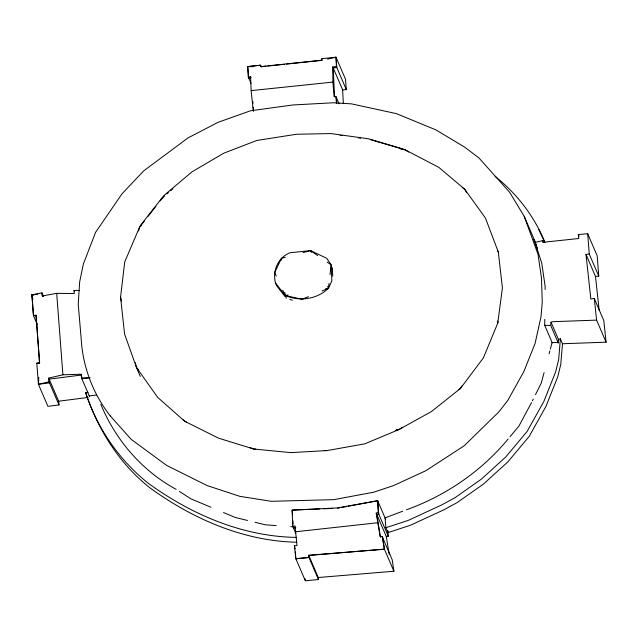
<?xml version="1.0" encoding="UTF-8"?>
<svg xmlns="http://www.w3.org/2000/svg" width="638" height="638" viewBox="0 0 638 638"><rect width="100%" height="100%" fill="white"/><g stroke="black" fill="none" stroke-linecap="round" stroke-linejoin="round"><path stroke-width="0.96" d="M321.815 58.68L321.879 60.363L321.815 58.68L336.011 57.205L345.509 79.264L346.322 89.615L342.662 89.918L332.757 66.918L336.409 66.615L346.322 89.615M497.776 321.161L497.76 323.131L483.381 357.886L460.389 388.518L431.479 411.526L399.117 429.47L364.816 443.833L327.079 450.58L290.864 452.621L253.701 449.024L218.579 438.178L184.677 421.263L157.666 397.362L136.46 367.472L124.593 334.073L120.566 297.196L124.729 261.891L139.602 227.144L144.435 220.971M552.301 342.965L544.7 325.316L544.772 319.335M545.123 289.453L545.155 286.462L541.734 262.976L534.979 242.4L542.38 240.709L543.161 242.288L578.762 238.508L578.323 234.545L587.694 233.739L597.192 255.798L598.763 276.134L595.493 276.437L585.995 254.371L589.265 254.068L598.763 276.134M89.456 396.405L81.52 377.975L81.185 374.227L62.899 374.801L48.719 378.095L58.672 401.206L59.007 404.947L47.914 406.334L38.408 384.275L38.798 377.481M560.379 338.842L558.681 359.369L555.674 371.81L543.871 401.43L527.148 431.4L505.735 456.999L481.267 479.226L454.862 497.807L441.496 505.033L408.272 520.377L385.886 527.706L388 532.61L410.378 525.281L443.609 509.937L456.967 502.704L483.381 484.13L507.848 461.904L529.261 436.304L545.984 406.334L557.779 376.715L560.794 364.266L562.493 343.746L560.379 338.842L558.425 339.368L558.114 342.622L552.093 342.47L550.339 349.066M558.322 343.108L550.722 325.46L551.041 322.214L552.986 321.68L596.602 320.116L606.1 342.183L562.493 343.746M329.001 283.455L328.434 288.336C316.998 299.326 299.549 301.798 285.162 295.482L275.457 282.905C272.314 270.727 278.024 257.561 289.923 252.76L310.554 250.614L326.752 258.302L331.154 264.89L331.848 280.935L328.434 288.336L322.086 290.976M330.021 274.659L331.154 264.89L327.19 262.146M544.07 372.624L541.311 382.991L535.521 394.579M549.079 353.779L549.836 350.956M138.566 230.98L139.602 227.144L141.66 225.007M285.226 257.297L281.47 258.286L274.707 272.546L276.31 276.079M531.518 402.602L518.893 426.144L510.025 436.735M532.403 400.816L533.296 399.037M461.864 385.934L460.389 388.518L458.73 389.627M140.583 225.31L163.822 195.595L191.918 171.901L223.858 153.16L256.763 140.472L296.479 134.251L330.955 133.565L368.373 138.781L403.025 149.013M148.056 216.346L155.895 206.313M160.122 200.914L164.636 195.794M508.127 439C481.586 471.227 445.699 495.646 406.494 509.786M166.877 193.896L168.376 192.636M170.625 190.746L172.866 188.848M395.321 430.586L399.117 429.47L402.426 427.261M295.266 527.187L293.464 528.001L295.793 527.738M308.481 296.638L302.133 299.278L285.162 295.482L282.746 290.194M402.761 511.197L385.065 517.896L385.886 527.706M303.05 252.592L310.554 250.614L317.684 255.559M36.805 363.181L39.628 362.934L36.805 363.181L38.408 384.275L49.054 381.827L59.007 404.947M327.533 59.095L336.011 57.205L336.816 67.556L333.164 67.859L333.188 68.346M43.528 296.558L41.949 292.89L31.9 294.732L33.455 315.611L36.007 315.108L39.516 362.663M337.542 508.231L339.504 507.864M341.458 507.497L346.354 506.588M348.308 506.221L377.672 500.734L385.767 519.531M79.622 290.481L74.056 290.394L74.239 293.536L56.694 293.344L42.188 295.984L41.949 292.89M380.479 537.005L376.787 514.443L378.781 514.18L377.672 500.734L337.406 507.92L292.156 510.105L292.69 526.198L295.745 533.288M284.867 292.547L285.162 295.482L288.105 294.995M325.484 288.823L328.434 288.336L327.581 286.542M606.1 342.183L603.795 320.547L594.289 298.48L590.844 298.999L585.995 254.371M396.166 429.868L399.117 429.47M388.279 536.247L378.198 512.824L376.197 513.08L386.285 536.502L388.279 536.247L387.888 531.438M58.672 401.206L88.084 397.45M38.408 384.275L49.509 382.88L49.174 379.139L81.52 375.016L81.855 378.757L90.07 377.728L81.52 377.975M296.455 537.395C242.671 536.622 191.384 514.531 148.327 483.317C119.107 460.078 97.112 428.098 85.636 392.585L88.092 392.274M89.248 395.919L96.545 395.002M393.909 571.233L384.411 549.174L308.68 555.259L318.266 577.518L393.909 571.233L392.195 559.789L382.194 536.566L380.144 536.829L376.197 513.08M339.057 103.803L335.859 96.386L334.089 96.593L332.916 82.095L332.757 66.918M292.69 526.198L295.019 525.943L297.005 545.578L294.453 545.833L295.841 558.721L305.347 580.795L318.482 579.527L318.266 577.518M377.497 522.761L295.33 531.797M251.005 83.339L248.262 76.983L247.719 66.583L260.479 65.228L261.237 66.99M248.477 75.244L247.727 66.607L260.471 65.212L261.046 66.743L260.471 65.212M260.974 66.591L321.807 60.211M262.027 66.639L265.95 66.232M267.912 66.025L284.596 64.278M286.558 64.071L320.898 60.466M253.278 111.012L251.141 90.62L332.916 82.095M295.33 551.902L295.841 558.736L308.983 557.468L318.482 579.527M33.814 294.612L31.916 294.764L33.471 315.643L36.127 315.387L36.725 318.282M295.841 558.721L308.983 557.468L308.768 555.459L384.411 549.174L382.696 537.73M248.262 76.983L250.59 76.783L251.053 77.844L248.724 78.043L248.645 77.166M35.569 294.469L37.626 294.301M41.964 293.943L42.387 293.911L42.571 296.231M305.969 509.531L292.156 510.105L292.515 515.073M307.939 509.451L319.782 508.965M323.729 508.797L332.613 508.43M247.727 66.607L253.43 66.663M255.686 449.064L253.701 449.024L250.024 447.541M324.104 450.516L327.079 450.58M544.7 325.316L550.722 325.46M296.646 542.22C243.517 541.072 193.003 519.013 150.44 488.222C119.394 464.025 98.005 429.605 85.636 392.585M276.166 525.592L265.448 524.819L255.064 522.299M290.776 526.637L293.695 526.844M340.118 135.336L342.064 135.607M358.58 137.912L360.518 138.183M33.862 295.171L31.916 294.764L32.873 299.453M400.457 148.853L405.321 149.898L438.713 167.284L464.727 189.239L485.462 218.092L498.31 252.042L502.417 287.89L497.76 323.131L497.281 321.209M247.52 520.464L235.247 517.474L223.507 512.545M370.231 139.539L405.321 149.898L408.623 152.083M289.78 299.381L292.34 300.195M186.511 422.005L184.677 421.263L183.353 419.796M210.867 507.226L191.001 498.876L179.43 491.459M176.12 489.338C142.059 470.868 115.43 439.901 100.804 404.245M462.255 187.596L464.727 189.239L466.593 192.724M495.08 176.311C516.836 193.633 534.485 216.489 544.932 242.352M135.376 362.655L136.46 367.472L138.446 369.681M110.294 415.952L131.237 439.391L166.542 465.357L207.095 485.558L239.848 496.34L271.27 501.309L333.849 499.65L373.98 492.153L393.742 485.51L425.961 470.653L464.097 445.858L498.908 411.837L507.808 400.409L523.838 371.571L535.043 343.571L541.008 316.735L542.26 302.109L541.463 277.881L538.041 254.395L524.205 216.322L509.642 192.333L478.947 157.945L464.719 147.171L435.858 129.865L396.405 113.628L351.458 103.858L333.411 102.766L292.659 104.991L250.479 110.797L218.021 122.344L187.995 137.92L143.709 170.856L121.978 193.856L95.556 232.376L83.363 264.052L79.646 281.964L78.235 304.23L81.871 346.897A146.923 142.625 -23.3 0 0 110.302 415.952M285.162 296.734L276.669 285.72L275.457 282.905M533.783 239.577L536.406 244.825M497.377 250.295L498.31 252.042M310.554 250.614L311.4 252.409M538.735 229.465L544.549 241.914M578.323 234.545L579.081 236.307M542.38 240.709L543.137 242.472M524.205 216.322L535.465 242.456M534.979 242.4L537.635 248.573M551.041 322.214L558.641 339.863M285.162 295.482L286.374 298.305M294.453 545.833L295.107 548.975M136.46 367.472L140.32 376.444M74.056 290.394L74.423 291.247M33.455 315.611L37.267 324.463M120.566 297.196L121.435 301.048M382.194 536.566L384.411 549.174M386.285 536.502L389.18 554.159M308.68 555.259L308.983 557.468M595.493 276.437L599.186 310.395M594.289 298.48L596.602 320.116M281.47 258.286L281.669 260.248M48.719 378.095L49.054 381.827M387.832 530.649L388 532.61M335.859 96.386L336.457 103.492M587.694 233.739L589.265 254.068M56.694 293.344L62.899 374.801M305.195 578.849L305.347 580.795M252.831 101.578L252.983 103.555M253.262 107.32L253.549 111.068M292.938 520.768L293.177 524.021M36.127 315.387L39.628 362.934M336.704 103.508L336.393 97.63L336.553 100.549M342.662 89.918L343.324 103.46M333.164 67.859L334.575 96.888M332.366 267.713L332.733 276.206M377.672 500.734L378.198 512.824M336.011 57.205L336.409 66.615M250.59 76.783L251.141 90.62"/></g></svg>
